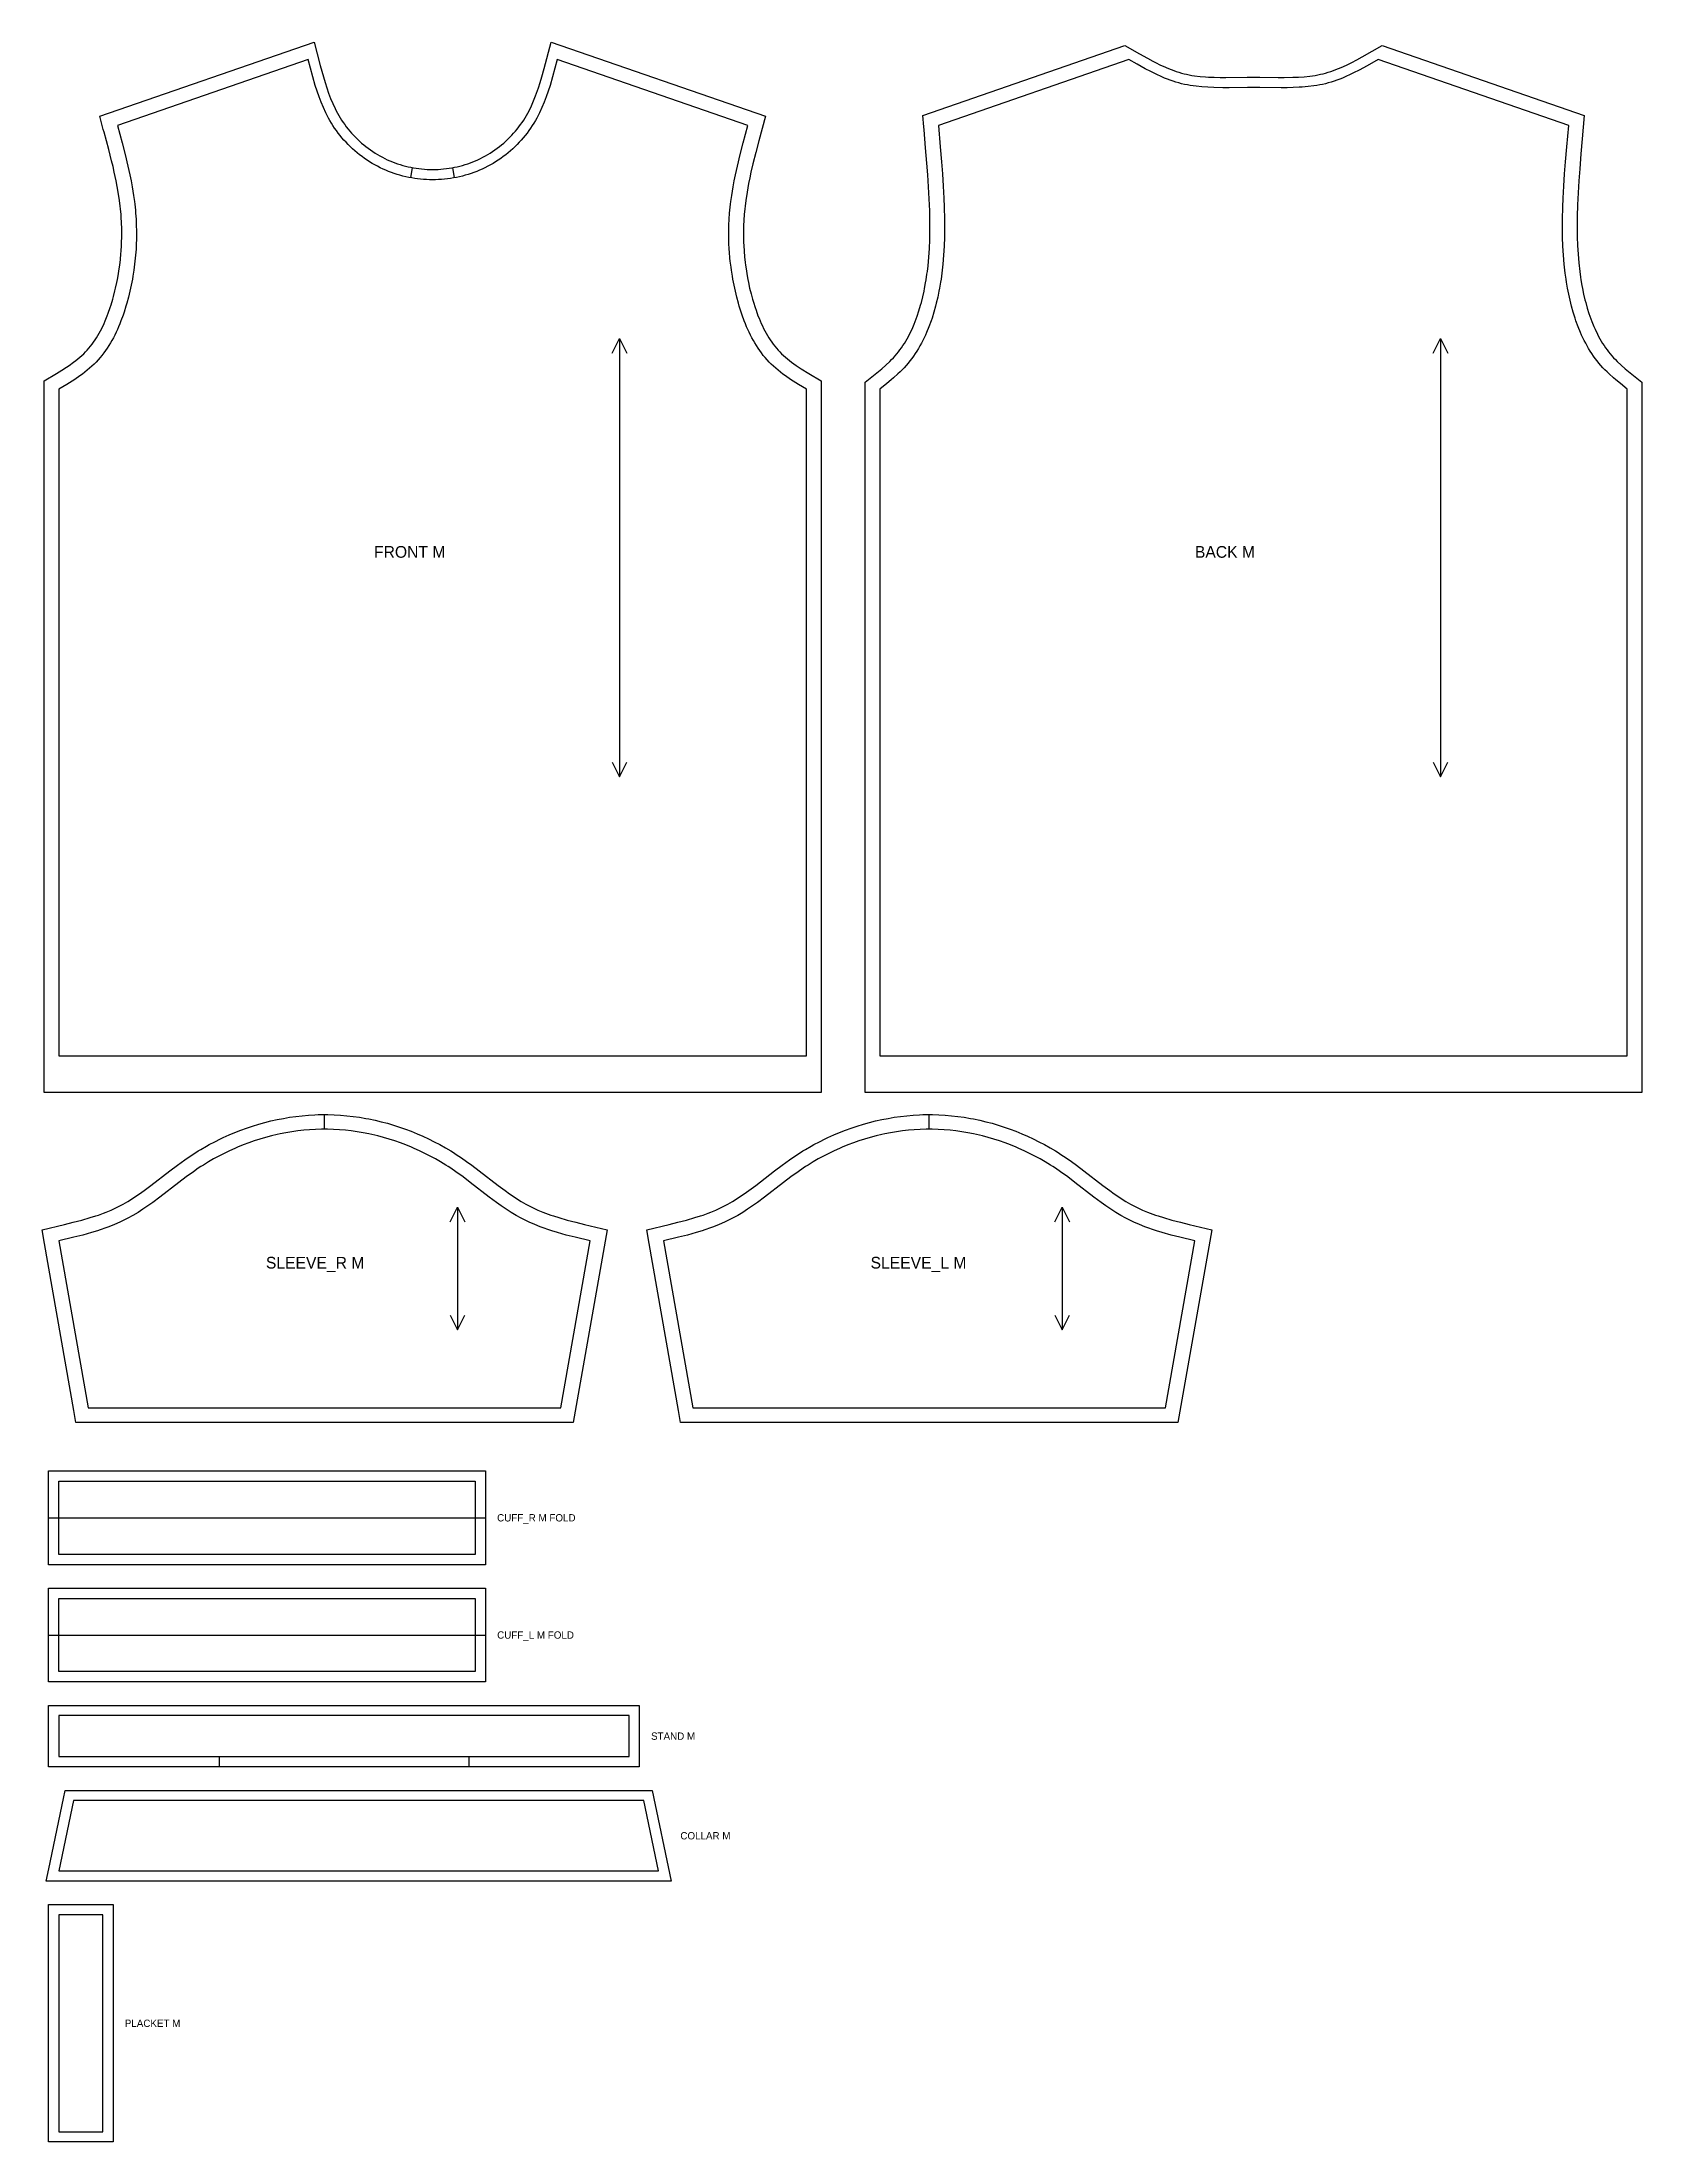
# Model space of a CAD drawing. Extents: x 24 to 1115, y 28 to 1461.
import ezdxf

# ---------------------------------------------------------------- set-up
doc = ezdxf.new("R2010")
doc.units = 0
for name, color, linetype in [('CUT', 7, 'CONTINUOUS'), ('FOLD', 6, 'CONTINUOUS'), ('GRAIN', 3, 'CONTINUOUS'), ('NOTCH', 1, 'CONTINUOUS'), ('SEW', 5, 'CONTINUOUS'), ('TEXT', 2, 'CONTINUOUS')]:
    doc.layers.add(name, color=color, linetype=linetype)

msp = doc.modelspace()

# ---------------------------------------------------------------- linework, layer by layer
at = {"layer": 'CUT'}
for points in [[(65.348, 1401.584), (62.906, 1410.596), (209.082, 1461.195), (213.329, 1445.087), (214.385, 1441.208), (215.472, 1437.377), (216.603, 1433.604), (217.793, 1429.896), (219.056, 1426.261), (220.405, 1422.708), (221.853, 1419.243), (223.412, 1415.872), (224.238, 1414.224), (225.096, 1412.602), (225.988, 1411.006), (226.917, 1409.436), (227.882, 1407.895), (228.916, 1406.337), (229.994, 1404.804), (231.116, 1403.294), (232.281, 1401.81), (233.488, 1400.351), (234.735, 1398.921), (236.021, 1397.519), (237.345, 1396.149), (238.706, 1394.809), (240.101, 1393.503), (241.531, 1392.232), (242.993, 1390.996), (244.486, 1389.797), (246.009, 1388.636), (247.56, 1387.515), (249.139, 1386.434), (250.743, 1385.395), (252.371, 1384.4), (254.021, 1383.449), (255.694, 1382.543), (257.387, 1381.683), (259.08, 1380.879), (260.793, 1380.12), (262.526, 1379.406), (264.276, 1378.738), (266.044, 1378.115), (267.826, 1377.538), (269.624, 1377.006), (271.434, 1376.52), (273.256, 1376.08), (275.09, 1375.686), (276.933, 1375.338), (278.784, 1375.037), (280.642, 1374.781), (282.507, 1374.572), (284.376, 1374.409), (286.249, 1374.293), (288.124, 1374.223), (290, 1374.2), (291.876, 1374.223), (293.751, 1374.293), (295.624, 1374.409), (297.493, 1374.572), (299.358, 1374.781), (301.216, 1375.037), (303.067, 1375.338), (304.91, 1375.686), (306.744, 1376.08), (308.566, 1376.52), (310.376, 1377.006), (312.174, 1377.538), (313.956, 1378.115), (315.724, 1378.738), (317.474, 1379.406), (319.207, 1380.12), (320.92, 1380.879), (322.613, 1381.683), (324.306, 1382.543), (325.979, 1383.449), (327.629, 1384.4), (329.257, 1385.395), (330.861, 1386.434), (332.44, 1387.515), (333.991, 1388.636), (335.514, 1389.797), (337.007, 1390.996), (338.469, 1392.232), (339.899, 1393.503), (341.294, 1394.809), (342.655, 1396.149), (343.979, 1397.519), (345.265, 1398.921), (346.512, 1400.351), (347.719, 1401.81), (348.884, 1403.294), (350.006, 1404.804), (351.084, 1406.337), (352.118, 1407.895), (353.083, 1409.436), (354.012, 1411.006), (354.904, 1412.602), (355.762, 1414.224), (357.382, 1417.545), (358.884, 1420.964), (360.281, 1424.474), (361.585, 1428.069), (362.207, 1429.896), (363.397, 1433.604), (364.528, 1437.377), (366.146, 1443.142), (370.918, 1461.195), (517.094, 1410.596), (512.52, 1393.688), (510.458, 1385.849), (508.517, 1378.063), (507.17, 1372.255), (506.337, 1368.397), (505.561, 1364.55), (504.519, 1358.799), (503.641, 1353.069), (503.156, 1349.26), (502.946, 1347.358), (502.589, 1343.525), (502.322, 1339.685), (502.145, 1335.838), (502.09, 1333.912), (502.048, 1330.056), (502.062, 1328.127), (502.157, 1324.264), (502.239, 1322.331), (502.472, 1318.463), (502.797, 1314.592), (503.216, 1310.72), (503.46, 1308.783), (504.018, 1304.91), (504.333, 1302.973), (505.033, 1299.099), (505.418, 1297.163), (506.261, 1293.292), (507.199, 1289.426), (508.231, 1285.588), (508.784, 1283.686), (509.965, 1279.924), (510.594, 1278.068), (511.934, 1274.416), (512.644, 1272.624), (514.149, 1269.116), (514.944, 1267.404), (515.769, 1265.722), (516.622, 1264.072), (517.504, 1262.456), (518.417, 1260.874), (519.359, 1259.329), (520.331, 1257.822), (521.334, 1256.355), (522.367, 1254.928), (523.431, 1253.542), (524.526, 1252.2), (525.653, 1250.901), (526.812, 1249.647), (528.003, 1248.438), (529.276, 1247.23), (530.603, 1246.048), (531.985, 1244.885), (533.422, 1243.741), (534.912, 1242.612), (536.451, 1241.496), (538.036, 1240.392), (541.335, 1238.207), (546.553, 1234.951), (555, 1229.842), (555, 744.2), (25, 744.2), (25, 1229.842), (33.447, 1234.951), (36.958, 1237.121), (40.334, 1239.296), (41.964, 1240.392), (45.088, 1242.612), (46.578, 1243.741), (48.015, 1244.885), (49.397, 1246.048), (50.724, 1247.23), (51.997, 1248.438), (53.188, 1249.647), (54.347, 1250.901), (55.474, 1252.2), (56.569, 1253.542), (57.633, 1254.928), (58.666, 1256.355), (59.669, 1257.822), (60.641, 1259.329), (61.583, 1260.874), (62.496, 1262.456), (63.378, 1264.072), (64.231, 1265.722), (65.851, 1269.116), (66.617, 1270.857), (68.066, 1274.416), (68.75, 1276.232), (70.035, 1279.924), (70.638, 1281.797), (71.769, 1285.588), (72.297, 1287.502), (73.282, 1291.358), (73.739, 1293.292), (74.582, 1297.163), (74.967, 1299.099), (75.667, 1302.973), (75.982, 1304.91), (76.54, 1308.783), (77.005, 1312.656), (77.377, 1316.528), (77.528, 1318.463), (77.761, 1322.331), (77.843, 1324.264), (77.938, 1328.127), (77.952, 1330.056), (77.91, 1333.912), (77.778, 1337.762), (77.556, 1341.606), (77.411, 1343.525), (77.054, 1347.358), (76.844, 1349.26), (76.359, 1353.069), (75.481, 1358.799), (74.803, 1362.63), (74.059, 1366.472), (72.83, 1372.255), (71.944, 1376.124), (71.012, 1380.005), (69.036, 1387.804), (65.885, 1399.604)], [(625.041, 1403.297), (624.334, 1411.09), (762.267, 1458.836), (772.16, 1453.167), (777.623, 1450.103), (781.234, 1448.16), (783.033, 1447.227), (786.617, 1445.454), (788.403, 1444.619), (791.968, 1443.067), (793.746, 1442.355), (795.523, 1441.689), (797.298, 1441.072), (799.073, 1440.505), (800.851, 1439.991), (802.6, 1439.538), (804.369, 1439.131), (806.16, 1438.767), (807.971, 1438.444), (809.803, 1438.16), (813.528, 1437.702), (817.33, 1437.375), (819.259, 1437.256), (823.171, 1437.092), (827.149, 1437.014), (831.189, 1437.002), (845.743, 1437.177), (850, 1437.2), (854.257, 1437.177), (866.77, 1437.014), (870.839, 1437.001), (876.829, 1437.092), (880.741, 1437.256), (884.581, 1437.523), (888.345, 1437.914), (892.029, 1438.444), (893.84, 1438.767), (895.631, 1439.131), (897.4, 1439.538), (899.149, 1439.991), (900.927, 1440.505), (902.702, 1441.072), (904.477, 1441.689), (906.254, 1442.355), (909.813, 1443.822), (913.383, 1445.454), (916.967, 1447.227), (920.569, 1449.12), (924.192, 1451.108), (937.733, 1458.836), (1075.666, 1411.09), (1074.214, 1395.046), (1073.318, 1384.766), (1072.497, 1374.523), (1071.92, 1366.355), (1071.437, 1358.211), (1071.067, 1350.09), (1070.832, 1342.053), (1070.76, 1336.069), (1070.77, 1332.094), (1070.832, 1328.13), (1071.03, 1322.206), (1071.368, 1316.309), (1071.859, 1310.439), (1072.518, 1304.594), (1073.058, 1300.711), (1073.359, 1298.774), (1074.028, 1294.907), (1074.396, 1292.978), (1075.202, 1289.129), (1076.105, 1285.304), (1076.593, 1283.404), (1077.647, 1279.64), (1078.806, 1275.931), (1079.427, 1274.102), (1080.752, 1270.501), (1082.191, 1266.987), (1082.954, 1265.266), (1084.568, 1261.905), (1085.421, 1260.266), (1086.304, 1258.658), (1087.217, 1257.082), (1088.162, 1255.538), (1089.137, 1254.028), (1090.145, 1252.553), (1091.184, 1251.113), (1092.255, 1249.71), (1093.359, 1248.345), (1094.499, 1247.015), (1095.661, 1245.736), (1096.874, 1244.469), (1098.136, 1243.213), (1100.799, 1240.722), (1103.628, 1238.245), (1108.13, 1234.519), (1115, 1228.994), (1115, 744.2), (585, 744.2), (585, 1228.994), (591.87, 1234.519), (596.372, 1238.245), (599.201, 1240.722), (601.864, 1243.213), (603.126, 1244.469), (604.339, 1245.736), (605.501, 1247.015), (606.641, 1248.345), (607.745, 1249.71), (608.816, 1251.113), (609.855, 1252.553), (610.863, 1254.028), (611.838, 1255.538), (612.783, 1257.082), (613.696, 1258.658), (614.579, 1260.266), (616.254, 1263.572), (617.046, 1265.266), (618.543, 1268.732), (619.925, 1272.291), (620.573, 1274.102), (621.787, 1277.778), (622.893, 1281.516), (623.407, 1283.404), (624.359, 1287.212), (625.213, 1291.051), (625.604, 1292.978), (626.318, 1296.839), (626.641, 1298.774), (627.222, 1302.651), (627.482, 1304.594), (627.94, 1308.487), (628.486, 1314.35), (628.874, 1320.238), (629.117, 1326.152), (629.23, 1332.094), (629.227, 1338.061), (629.168, 1342.053), (629.069, 1346.057), (628.763, 1354.147), (628.334, 1362.28), (627.802, 1370.436), (627.186, 1378.615), (626.33, 1388.873), (625.228, 1401.232)], [(25.15, 641.272), (23.52, 650.568), (38.803, 654.178), (44.801, 655.649), (50.676, 657.188), (56.402, 658.835), (60.127, 660.012), (61.958, 660.628), (65.556, 661.923), (67.32, 662.603), (70.779, 664.038), (72.471, 664.794), (75.781, 666.392), (78.965, 668.093), (82.128, 669.937), (85.276, 671.913), (86.848, 672.946), (89.988, 675.096), (93.131, 677.347), (97.866, 680.879), (110.796, 690.863), (115.842, 694.667), (121.044, 698.416), (124.616, 700.855), (126.422, 702.04), (130.076, 704.342), (131.924, 705.458), (135.66, 707.619), (137.548, 708.663), (141.36, 710.68), (145.22, 712.599), (147.167, 713.522), (151.095, 715.294), (155.065, 716.966), (159.076, 718.537), (163.125, 720.006), (167.21, 721.372), (171.329, 722.633), (175.479, 723.789), (179.67, 724.841), (183.899, 725.787), (188.155, 726.621), (192.433, 727.343), (196.732, 727.95), (201.048, 728.439), (205.379, 728.81), (209.721, 729.059), (211.896, 729.137), (216.25, 729.2), (218.428, 729.184), (222.779, 729.059), (227.121, 728.81), (231.452, 728.439), (235.768, 727.95), (240.067, 727.343), (244.345, 726.621), (246.476, 726.218), (250.719, 725.327), (254.935, 724.327), (259.1, 723.224), (263.235, 722.016), (267.337, 720.702), (271.404, 719.284), (275.434, 717.764), (279.425, 716.143), (283.374, 714.421), (287.28, 712.599), (291.14, 710.68), (294.952, 708.663), (298.714, 706.55), (302.424, 704.342), (304.258, 703.203), (306.078, 702.04), (309.681, 699.643), (313.21, 697.176), (316.658, 694.667), (321.704, 690.863), (334.634, 680.879), (339.369, 677.347), (342.512, 675.096), (345.652, 672.946), (347.224, 671.913), (350.372, 669.937), (353.535, 668.093), (356.719, 666.392), (360.029, 664.794), (361.721, 664.038), (365.18, 662.603), (366.944, 661.923), (370.542, 660.628), (372.373, 660.012), (376.098, 658.835), (381.824, 657.188), (387.699, 655.649), (393.697, 654.178), (408.98, 650.568), (385.898, 519), (46.602, 519), (45.15, 527.272)], [(437.65, 641.272), (436.02, 650.568), (451.303, 654.178), (457.301, 655.649), (463.176, 657.188), (468.902, 658.835), (472.627, 660.012), (474.458, 660.628), (478.056, 661.923), (479.82, 662.603), (483.279, 664.038), (484.971, 664.794), (488.281, 666.392), (491.465, 668.093), (494.628, 669.937), (497.776, 671.913), (499.348, 672.946), (502.488, 675.096), (505.631, 677.347), (510.366, 680.879), (523.296, 690.863), (528.342, 694.667), (533.544, 698.416), (537.116, 700.855), (538.922, 702.04), (542.576, 704.342), (544.424, 705.458), (548.16, 707.619), (550.048, 708.663), (553.86, 710.68), (557.72, 712.599), (559.667, 713.522), (563.595, 715.294), (567.565, 716.966), (571.576, 718.537), (575.625, 720.006), (579.71, 721.372), (583.829, 722.633), (587.979, 723.789), (592.17, 724.841), (596.399, 725.787), (600.655, 726.621), (604.933, 727.343), (609.232, 727.95), (613.548, 728.439), (617.879, 728.81), (622.221, 729.059), (624.396, 729.137), (628.75, 729.2), (630.928, 729.184), (635.279, 729.059), (639.621, 728.81), (643.952, 728.439), (648.268, 727.95), (652.567, 727.343), (656.845, 726.621), (658.976, 726.218), (663.219, 725.327), (667.435, 724.327), (671.6, 723.224), (675.735, 722.016), (679.837, 720.702), (683.904, 719.284), (687.934, 717.764), (691.925, 716.143), (695.874, 714.421), (699.78, 712.599), (703.64, 710.68), (707.452, 708.663), (711.214, 706.55), (714.924, 704.342), (716.758, 703.203), (718.578, 702.04), (722.181, 699.643), (725.71, 697.176), (729.158, 694.667), (734.204, 690.863), (747.134, 680.879), (751.869, 677.347), (755.012, 675.096), (758.152, 672.946), (759.724, 671.913), (762.872, 669.937), (766.035, 668.093), (769.219, 666.392), (772.529, 664.794), (774.221, 664.038), (777.68, 662.603), (779.444, 661.923), (783.042, 660.628), (784.873, 660.012), (788.598, 658.835), (794.324, 657.188), (800.199, 655.649), (806.197, 654.178), (821.48, 650.568), (798.398, 519), (459.102, 519), (457.65, 527.272)], [(28, 486), (326, 486), (326, 422), (28, 422)], [(28, 406), (326, 406), (326, 342), (28, 342)], [(28, 319), (28, 326), (431, 326), (431, 284), (28, 284), (28, 291)], [(38.147, 262.428), (39.308, 268), (439.692, 268), (452.609, 206), (26.391, 206), (28.147, 214.428)], [(28, 183), (28, 190), (72, 190), (72, 28), (28, 28), (28, 35)]]:
    msp.add_lwpolyline(points, close=True, dxfattribs=at)
at = {"layer": 'FOLD'}
for points in [[(28, 454), (326, 454)], [(28, 374), (326, 374)]]:
    msp.add_lwpolyline(points, dxfattribs=at)
at = {"layer": 'GRAIN'}
for points in [[(412.5, 1248.8), (417.5, 1258.8), (422.5, 1248.8)], [(417.5, 1258.8), (417.5, 959.6)], [(972.5, 1248.8), (977.5, 1258.8), (982.5, 1248.8)], [(977.5, 1258.8), (977.5, 959.6)], [(412.5, 969.6), (417.5, 959.6), (422.5, 969.6)], [(972.5, 969.6), (977.5, 959.6), (982.5, 969.6)], [(301.875, 655.944), (306.875, 665.944), (311.875, 655.944)], [(306.875, 665.944), (306.875, 582.256)], [(714.375, 655.944), (719.375, 665.944), (724.375, 655.944)], [(719.375, 665.944), (719.375, 582.256)], [(301.875, 592.256), (306.875, 582.256), (311.875, 592.256)], [(714.375, 592.256), (719.375, 582.256), (724.375, 592.256)]]:
    msp.add_lwpolyline(points, dxfattribs=at)
at = {"layer": 'NOTCH'}
for points in [[(275.058, 1368.569), (276.333, 1375.452)], [(304.942, 1368.569), (303.667, 1375.452)], [(216.25, 719.2), (216.25, 729.2)], [(628.75, 719.2), (628.75, 729.2)], [(144.27, 291), (144.27, 284)], [(314.73, 291), (314.73, 284)]]:
    msp.add_lwpolyline(points, dxfattribs=at)
at = {"layer": 'SEW'}
for points in [[(75, 1404.2), (78.193, 1392.308), (80.234, 1384.371), (82.141, 1376.419), (83.452, 1370.443), (84.257, 1366.452), (84.998, 1362.454), (85.977, 1356.444), (86.532, 1352.426), (86.777, 1350.414), (87.201, 1346.369), (87.378, 1344.335), (87.662, 1340.262), (87.85, 1336.181), (87.942, 1332.092), (87.952, 1330.046), (87.899, 1325.949), (87.836, 1323.899), (87.638, 1319.796), (87.502, 1317.744), (87.157, 1313.637), (86.947, 1311.583), (86.454, 1307.474), (86.17, 1305.419), (85.528, 1301.311), (85.17, 1299.258), (84.377, 1295.152), (83.943, 1293.101), (83, 1289), (82.49, 1286.951), (81.39, 1282.863), (80.799, 1280.828), (79.53, 1276.784), (78.849, 1274.779), (77.394, 1270.812), (76.618, 1268.853), (75.807, 1266.914), (74.962, 1264.994), (74.081, 1263.098), (73.163, 1261.226), (72.209, 1259.379), (71.216, 1257.561), (70.184, 1255.772), (69.112, 1254.015), (68, 1252.291), (66.846, 1250.601), (65.649, 1248.949), (64.409, 1247.335), (63.125, 1245.761), (61.796, 1244.23), (60.422, 1242.742), (59, 1241.3), (57.494, 1239.87), (55.943, 1238.487), (54.348, 1237.146), (52.714, 1235.845), (51.044, 1234.579), (49.342, 1233.345), (45.857, 1230.959), (44.08, 1229.8), (40.477, 1227.532), (35, 1224.2), (35, 769.2), (545, 769.2), (545, 1224.2), (539.523, 1227.532), (535.92, 1229.8), (534.143, 1230.959), (530.658, 1233.345), (528.956, 1234.579), (527.286, 1235.845), (525.652, 1237.146), (524.057, 1238.487), (522.506, 1239.87), (521, 1241.3), (519.578, 1242.742), (518.204, 1244.23), (516.875, 1245.761), (515.591, 1247.335), (514.351, 1248.949), (513.154, 1250.601), (512, 1252.291), (510.888, 1254.015), (509.816, 1255.772), (508.784, 1257.561), (507.791, 1259.379), (506.837, 1261.226), (505.919, 1263.098), (505.038, 1264.994), (504.193, 1266.914), (503.382, 1268.853), (502.606, 1270.812), (501.151, 1274.779), (500.47, 1276.784), (499.201, 1280.828), (498.61, 1282.863), (497.51, 1286.951), (497, 1289), (496.057, 1293.101), (495.623, 1295.152), (494.83, 1299.258), (494.472, 1301.311), (493.83, 1305.419), (493.546, 1307.474), (493.053, 1311.583), (492.843, 1313.637), (492.498, 1317.744), (492.362, 1319.796), (492.164, 1323.899), (492.101, 1325.949), (492.048, 1330.046), (492.058, 1332.092), (492.15, 1336.181), (492.338, 1340.262), (492.622, 1344.335), (492.799, 1346.369), (493.223, 1350.414), (493.468, 1352.426), (494.023, 1356.444), (495.002, 1362.454), (495.743, 1366.452), (496.548, 1370.443), (497.859, 1376.419), (499.766, 1384.371), (501.807, 1392.308), (505, 1404.2), (375, 1449.2), (373.432, 1443.274), (371.811, 1437.376), (370.083, 1431.532), (368.847, 1427.681), (367.524, 1423.874), (366.099, 1420.12), (364.556, 1416.427), (362.879, 1412.803), (361.986, 1411.02), (361.053, 1409.257), (360.079, 1407.515), (359.062, 1405.796), (358, 1404.1), (356.863, 1402.388), (355.678, 1400.702), (354.447, 1399.045), (353.169, 1397.417), (351.847, 1395.82), (350.482, 1394.254), (349.076, 1392.721), (347.628, 1391.222), (346.141, 1389.759), (344.617, 1388.332), (343.055, 1386.943), (341.458, 1385.593), (339.827, 1384.284), (338.163, 1383.015), (336.468, 1381.79), (334.741, 1380.608), (332.986, 1379.471), (331.203, 1378.381), (329.394, 1377.338), (327.559, 1376.344), (325.7, 1375.4), (323.839, 1374.516), (321.957, 1373.683), (320.056, 1372.9), (318.136, 1372.167), (316.198, 1371.484), (314.245, 1370.851), (312.276, 1370.269), (310.295, 1369.737), (308.3, 1369.256), (306.295, 1368.825), (304.28, 1368.444), (302.256, 1368.114), (300.224, 1367.835), (298.187, 1367.607), (296.145, 1367.429), (294.098, 1367.302), (292.05, 1367.225), (290, 1367.2), (287.95, 1367.225), (285.902, 1367.302), (283.855, 1367.429), (281.813, 1367.607), (279.776, 1367.835), (277.744, 1368.114), (275.72, 1368.444), (273.705, 1368.825), (271.7, 1369.256), (269.705, 1369.737), (267.724, 1370.269), (265.755, 1370.851), (263.802, 1371.484), (261.864, 1372.167), (259.944, 1372.9), (258.043, 1373.683), (256.161, 1374.516), (254.3, 1375.4), (252.441, 1376.344), (250.606, 1377.338), (248.797, 1378.381), (247.014, 1379.471), (245.259, 1380.608), (243.532, 1381.79), (241.837, 1383.015), (240.173, 1384.284), (238.542, 1385.593), (236.945, 1386.943), (235.383, 1388.332), (233.859, 1389.759), (232.372, 1391.222), (230.924, 1392.721), (229.518, 1394.254), (228.153, 1395.82), (226.831, 1397.417), (225.553, 1399.045), (224.322, 1400.702), (223.137, 1402.388), (222, 1404.1), (220.938, 1405.796), (219.921, 1407.515), (218.947, 1409.257), (218.014, 1411.02), (217.121, 1412.803), (215.444, 1416.427), (213.901, 1420.12), (212.476, 1423.874), (211.153, 1427.681), (209.917, 1431.532), (208.189, 1437.376), (206.568, 1443.274), (205, 1449.2)], [(635, 1404.2), (636.293, 1389.738), (637.155, 1379.407), (637.777, 1371.141), (638.317, 1362.873), (638.753, 1354.604), (639, 1348.4), (639.202, 1340.203), (639.241, 1334.054), (639.166, 1327.905), (638.96, 1321.757), (638.608, 1315.61), (638.093, 1309.465), (637.652, 1305.369), (637.4, 1303.322), (636.832, 1299.228), (636.513, 1297.181), (635.806, 1293.09), (635.415, 1291.045), (634.559, 1286.957), (633.597, 1282.879), (633.074, 1280.846), (631.942, 1276.802), (630.689, 1272.795), (630.016, 1270.81), (628.571, 1266.882), (626.99, 1263.022), (626.147, 1261.121), (625.268, 1259.241), (624.352, 1257.384), (623.398, 1255.552), (622.406, 1253.745), (621.375, 1251.966), (620.304, 1250.215), (619.192, 1248.495), (618.039, 1246.806), (616.845, 1245.151), (615.607, 1243.531), (614.326, 1241.946), (613, 1240.4), (611.653, 1238.917), (610.266, 1237.468), (608.843, 1236.051), (607.387, 1234.662), (604.392, 1231.958), (602.86, 1230.636), (599.745, 1228.036), (595, 1224.2), (595, 769.2), (1105, 769.2), (1105, 1224.2), (1100.255, 1228.036), (1097.14, 1230.636), (1095.608, 1231.958), (1092.613, 1234.662), (1091.157, 1236.051), (1089.734, 1237.468), (1088.347, 1238.917), (1087, 1240.4), (1085.674, 1241.946), (1084.393, 1243.531), (1083.155, 1245.151), (1081.961, 1246.806), (1080.808, 1248.495), (1079.696, 1250.215), (1078.625, 1251.966), (1077.594, 1253.745), (1076.602, 1255.552), (1075.648, 1257.384), (1074.732, 1259.241), (1073.853, 1261.121), (1073.01, 1263.022), (1071.429, 1266.882), (1069.984, 1270.81), (1069.311, 1272.795), (1068.058, 1276.802), (1066.926, 1280.846), (1066.403, 1282.879), (1065.441, 1286.957), (1064.585, 1291.045), (1064.194, 1293.09), (1063.487, 1297.181), (1063.168, 1299.228), (1062.6, 1303.322), (1062.348, 1305.369), (1061.907, 1309.465), (1061.392, 1315.61), (1061.04, 1321.757), (1060.834, 1327.905), (1060.759, 1334.054), (1060.798, 1340.203), (1061, 1348.4), (1061.247, 1354.604), (1061.683, 1362.873), (1062.223, 1371.141), (1062.845, 1379.407), (1063.707, 1389.738), (1065, 1404.2), (935, 1449.2), (927.601, 1444.994), (922.022, 1441.963), (918.277, 1440.05), (916.395, 1439.135), (912.607, 1437.404), (910.7, 1436.595), (908.783, 1435.828), (906.855, 1435.105), (904.916, 1434.431), (902.964, 1433.808), (901, 1433.24), (899.063, 1432.738), (897.113, 1432.29), (895.152, 1431.891), (893.179, 1431.539), (891.194, 1431.232), (887.195, 1430.739), (883.157, 1430.392), (881.126, 1430.266), (877.039, 1430.095), (872.926, 1430.014), (868.789, 1430.002), (854.189, 1430.177), (850, 1430.2), (845.811, 1430.177), (833.287, 1430.014), (829.14, 1430.001), (822.961, 1430.095), (818.874, 1430.266), (814.819, 1430.549), (810.8, 1430.966), (808.806, 1431.232), (806.821, 1431.539), (804.848, 1431.891), (802.887, 1432.29), (800.937, 1432.738), (799, 1433.24), (797.036, 1433.808), (795.084, 1434.431), (793.145, 1435.105), (791.217, 1435.828), (789.3, 1436.595), (787.393, 1437.404), (783.605, 1439.135), (779.847, 1440.994), (776.114, 1442.955), (770.547, 1446.034), (765, 1449.2)], [(35, 643), (55, 529), (377.5, 529), (397.5, 643), (387.285, 645.446), (381.201, 647), (375.18, 648.674), (371.212, 649.88), (369.244, 650.514), (365.347, 651.855), (363.418, 652.565), (359.606, 654.071), (355.861, 655.704), (354.014, 656.573), (352.188, 657.478), (350.412, 658.404), (346.915, 660.359), (343.482, 662.438), (340.104, 664.626), (336.772, 666.908), (333.477, 669.267), (328.585, 672.916), (315.626, 682.922), (310.713, 686.626), (305.725, 690.22), (302.344, 692.53), (300.643, 693.647), (298.929, 694.741), (295.461, 696.865), (291.943, 698.9), (288.376, 700.844), (284.763, 702.698), (281.107, 704.459), (277.408, 706.128), (275.544, 706.927), (271.787, 708.453), (267.994, 709.884), (264.166, 711.218), (260.306, 712.454), (256.417, 713.591), (252.5, 714.628), (248.537, 715.568), (246.547, 716), (242.551, 716.784), (238.536, 717.461), (234.505, 718.03), (230.462, 718.488), (226.409, 718.835), (222.348, 719.068), (218.283, 719.185), (216.25, 719.2), (214.217, 719.185), (210.152, 719.068), (206.091, 718.835), (202.038, 718.488), (197.995, 718.03), (193.964, 717.461), (189.949, 716.784), (185.953, 716), (183.963, 715.568), (180, 714.628), (176.083, 713.591), (172.194, 712.454), (168.334, 711.218), (164.506, 709.884), (160.713, 708.453), (156.956, 706.927), (155.092, 706.128), (151.393, 704.459), (147.737, 702.698), (144.124, 700.844), (140.557, 698.9), (137.039, 696.865), (133.571, 694.741), (131.857, 693.647), (130.156, 692.53), (126.775, 690.22), (121.787, 686.626), (116.874, 682.922), (103.915, 672.916), (99.023, 669.267), (95.728, 666.908), (92.396, 664.626), (89.018, 662.438), (85.585, 660.359), (82.088, 658.404), (80.312, 657.478), (78.486, 656.573), (76.639, 655.704), (72.894, 654.071), (69.082, 652.565), (67.153, 651.855), (63.256, 650.514), (61.288, 649.88), (57.32, 648.674), (51.299, 647), (45.215, 645.446)], [(447.5, 643), (467.5, 529), (790, 529), (810, 643), (799.785, 645.446), (793.701, 647), (787.68, 648.674), (783.712, 649.88), (781.744, 650.514), (777.847, 651.855), (775.918, 652.565), (772.106, 654.071), (768.361, 655.704), (766.514, 656.573), (764.688, 657.478), (762.912, 658.404), (759.415, 660.359), (755.982, 662.438), (752.604, 664.626), (749.272, 666.908), (745.977, 669.267), (741.085, 672.916), (728.126, 682.922), (723.213, 686.626), (718.225, 690.22), (714.844, 692.53), (713.143, 693.647), (711.429, 694.741), (707.961, 696.865), (704.443, 698.9), (700.876, 700.844), (697.263, 702.698), (693.607, 704.459), (689.908, 706.128), (688.044, 706.927), (684.287, 708.453), (680.494, 709.884), (676.666, 711.218), (672.806, 712.454), (668.917, 713.591), (665, 714.628), (661.037, 715.568), (659.047, 716), (655.051, 716.784), (651.036, 717.461), (647.005, 718.03), (642.962, 718.488), (638.909, 718.835), (634.848, 719.068), (630.783, 719.185), (628.75, 719.2), (626.717, 719.185), (622.652, 719.068), (618.591, 718.835), (614.538, 718.488), (610.495, 718.03), (606.464, 717.461), (602.449, 716.784), (598.453, 716), (596.463, 715.568), (592.5, 714.628), (588.583, 713.591), (584.694, 712.454), (580.834, 711.218), (577.006, 709.884), (573.213, 708.453), (569.456, 706.927), (567.592, 706.128), (563.893, 704.459), (560.237, 702.698), (556.624, 700.844), (553.057, 698.9), (549.539, 696.865), (546.071, 694.741), (544.357, 693.647), (542.656, 692.53), (539.275, 690.22), (534.287, 686.626), (529.374, 682.922), (516.415, 672.916), (511.523, 669.267), (508.228, 666.908), (504.896, 664.626), (501.518, 662.438), (498.085, 660.359), (494.588, 658.404), (492.812, 657.478), (490.986, 656.573), (489.139, 655.704), (485.394, 654.071), (481.582, 652.565), (479.653, 651.855), (475.756, 650.514), (473.788, 649.88), (469.82, 648.674), (463.799, 647), (457.715, 645.446)], [(35, 479), (319, 479), (319, 429), (35, 429)], [(35, 399), (319, 399), (319, 349), (35, 349)], [(35, 319), (35, 291), (424, 291), (424, 319)], [(45, 261), (35, 213), (444, 213), (434, 261)], [(35, 183), (35, 35), (65, 35), (65, 183)]]:
    msp.add_lwpolyline(points, close=True, dxfattribs=at)

# ---------------------------------------------------------------- texts
at = {"layer": 'TEXT'}
for s, height, p in [('FRONT M', 8, (250, 1109.2)), ('BACK M', 8, (810, 1109.2)), ('SLEEVE_R M', 8, (176.25, 624.1)), ('SLEEVE_L M', 8, (588.75, 624.1)), ('CUFF_R M FOLD', 5, (334, 451.5)), ('CUFF_L M FOLD', 5, (334, 371.5)), ('STAND M', 5, (439, 302.5)), ('COLLAR M', 5, (459, 234.5)), ('PLACKET M', 5, (80, 106.5))]:
    msp.add_text(s, height=height, dxfattribs=at).set_placement(p)

doc.saveas('drawing.dxf')
